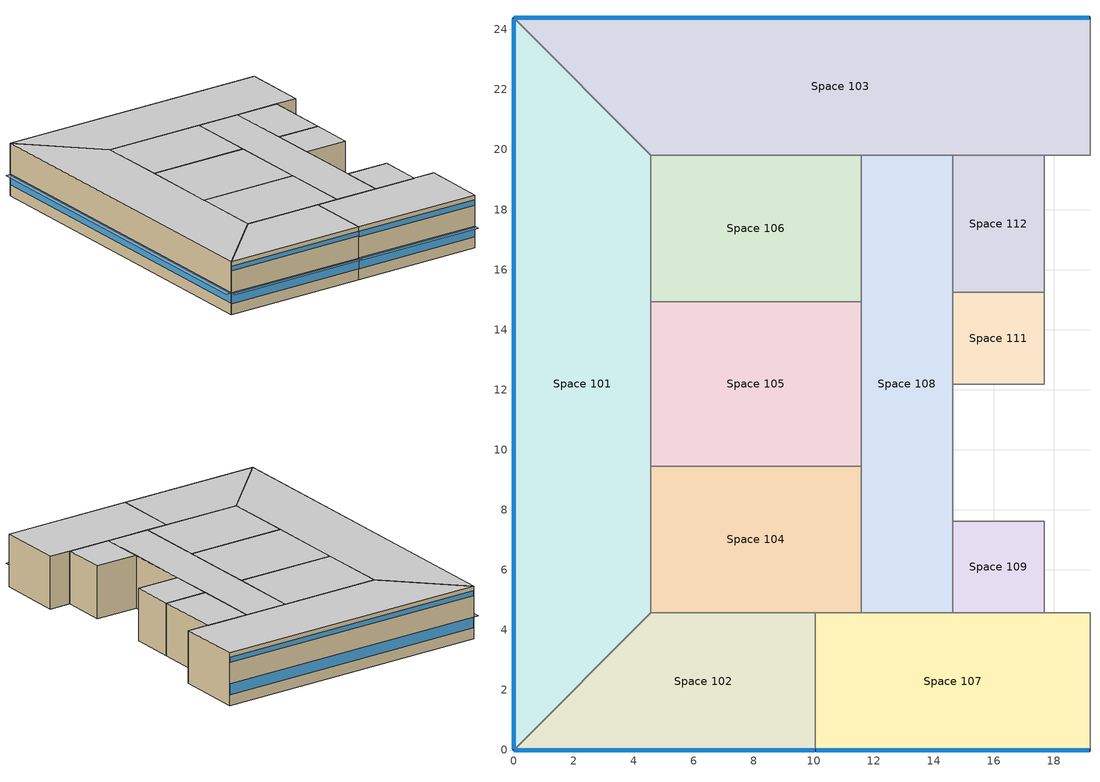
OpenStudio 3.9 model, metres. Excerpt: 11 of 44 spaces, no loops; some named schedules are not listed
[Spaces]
Space 112
 floor ground: 17.68,19.81 17.68,15.24 14.63,15.24 14.63,19.81 z0
 wall to Space 108 (Typical Interior Wall): 14.63,19.81 14.63,15.24 z0:3.66
 wall to Space 103 (Typical Interior Wall): 17.68,19.81 14.63,19.81 z0:3.66
 wall to Space 115 (Typical Interior Wall): 17.68,15.24 17.68,19.81 z0:3.66
 wall to Space 111 (Typical Interior Wall): 14.63,15.24 17.68,15.24 z0:3.66
 ceiling to Space 212: 14.63,19.81 14.63,15.24 17.68,15.24 17.68,19.81 z3.66
Space 111
 floor ground: 17.68,15.24 17.68,12.19 14.63,12.19 14.63,15.24 z0
 wall to Space 114 (Typical Interior Wall): 17.68,12.19 17.68,15.24 z0:3.66
 wall to Space 110 (Typical Interior Wall): 14.63,12.19 17.68,12.19 z0:3.66
 wall to Space 108 (Typical Interior Wall): 14.63,15.24 14.63,12.19 z0:3.66
 ceiling to Space 211: 14.63,15.24 14.63,12.19 17.68,12.19 17.68,15.24 z3.66
Space 106
 floor ground: 11.58,19.81 11.58,14.94 4.57,14.94 4.57,19.81 z0
 wall to Space 108 (Typical Interior Wall): 11.58,14.94 11.58,19.81 z0:3.66
 wall to Space 105 (Typical Interior Wall): 4.57,14.94 11.58,14.94 z0:3.66
 wall to Space 101 (Typical Interior Wall): 4.57,19.81 4.57,14.94 z0:3.66
 wall to Space 103 (Typical Interior Wall): 11.58,19.81 4.57,19.81 z0:3.66
 ceiling to Space 205: 4.57,19.81 4.57,14.94 11.58,14.94 11.58,19.81 z3.66
Space 108
 floor ground: 11.58,4.57 11.58,19.81 14.63,19.81 14.63,4.57 z0
 wall to Space 109 (Typical Interior Wall): 14.63,4.57 14.63,7.62 z0:3.66
 wall to Space 110 (Typical Interior Wall): 14.63,7.62 14.63,12.19 z0:3.66
 wall to Space 107 (Typical Interior Wall): 11.58,4.57 14.63,4.57 z0:3.66
 wall to Space 104 (Typical Interior Wall): 11.58,9.45 11.58,4.57 z0:3.66
 wall to Space 105 (Typical Interior Wall): 11.58,14.94 11.58,9.45 z0:3.66
 wall to Space 103 (Typical Interior Wall): 14.63,19.81 11.58,19.81 z0:3.66
 ceiling to Space 208: 11.58,19.81 11.58,4.57 14.63,4.57 14.63,19.81 z3.66
Space 105
 floor ground: 11.58,14.94 11.58,9.45 4.57,9.45 4.57,14.94 z0
 wall to Space 104 (Typical Interior Wall): 4.57,9.45 11.58,9.45 z0:3.66
 wall to Space 101 (Typical Interior Wall): 4.57,14.94 4.57,9.45 z0:3.66
 ceiling to Space 204: 4.57,14.94 4.57,9.45 11.58,9.45 11.58,14.94 z3.66
Space 109
 floor ground: 17.68,7.62 17.68,4.57 14.63,4.57 14.63,7.62 z0
 wall to Space 110 (Typical Interior Wall): 17.68,7.62 14.63,7.62 z0:3.66
 wall to Space 107 (Typical Interior Wall): 14.63,4.57 17.68,4.57 z0:3.66
 wall to Space 113 (Typical Interior Wall): 17.68,4.57 17.68,7.62 z0:3.66
 ceiling to Space 209: 14.63,7.62 14.63,4.57 17.68,4.57 17.68,7.62 z3.66
Space 107
 floor ground: 10.06,0 10.06,4.57 19.2,4.57 19.2,0 z0
 wall outside: 10.06,0 19.2,0 z0:3.66
 wall to Space 102 (Typical Interior Wall): 10.06,4.57 10.06,0 z0:3.66
 wall to Space 104 (Typical Interior Wall): 11.58,4.57 10.06,4.57 z0:3.66
 wall to Space 113 (Typical Interior Wall): 19.2,4.57 17.68,4.57 z0:3.66
 wall to Space 116: 19.2,0 19.2,4.57 z0:3.66
 window (AEDG-SmMdOff View Glazing South): 10.08,0 19.18,0 z0.76:1.5
 window (AEDG-SmMdOff Daylight Glazing South): 10.08,0 19.18,0 z2.97:3.35
 ceiling to Space 207: 10.06,4.57 10.06,0 19.2,0 19.2,4.57 z3.66
Space 101
 floor ground: 0,0 0,24.38 4.57,19.81 4.57,4.57 z0
 wall outside: 0,24.38 0,0 z0:3.66
 wall to Space 104 (Typical Interior Wall): 4.57,4.57 4.57,9.45 z0:3.66
 wall to Space 102 (Typical Interior Wall): 0,0 4.57,4.57 z0:3.66
 wall to Space 103 (Typical Interior Wall): 4.57,19.81 0,24.38 z0:3.66
 window (AEDG-SmMdOff View Glazing EastWest): 0,24.36 0,0.03 z0.76:1.5
 ceiling to Space 201: 0,24.38 0,0 4.57,4.57 4.57,19.81 z3.66
Space 102
 floor ground: 0,0 4.57,4.57 10.06,4.57 10.06,0 z0
 wall outside: 0,0 10.06,0 z0:3.66
 wall to Space 104 (Typical Interior Wall): 10.06,4.57 4.57,4.57 z0:3.66
 window (AEDG-SmMdOff View Glazing South): 0.03,0 10.03,0 z0.76:1.5
 window (AEDG-SmMdOff Daylight Glazing South): 0.03,0 10.03,0 z3.05:3.35
 ceiling to Space 202: 10.06,0 10.06,4.57 4.57,4.57 0,0 z3.66
Space 104
 floor ground: 4.57,4.57 4.57,9.45 11.58,9.45 11.58,4.57 z0
 ceiling to Space 203: 4.57,9.45 4.57,4.57 11.58,4.57 11.58,9.45 z3.66
Space 103
 floor ground: 4.57,19.81 0,24.38 19.2,24.38 19.2,19.81 z0
 wall outside: 19.2,24.38 0,24.38 z0:3.66
 wall to Space 118 (Typical Interior Wall): 19.2,19.81 19.2,24.38 z0:3.66
 wall to Space 115 (Typical Interior Wall): 17.68,19.81 19.2,19.81 z0:3.66
 window (AEDG-SmMdOff View Glazing North): 19.18,24.38 0.03,24.38 z0.76:1.5
 window (AEDG-SmMdOff Daylight Glazing North): 19.18,24.38 0.03,24.38 z3.01:3.35
 ceiling to Space 206: 19.2,19.81 19.2,24.38 0,24.38 4.57,19.81 z3.66
shading: 0,24.36 -0.37,24.36 -0.37,0.03 0,0.03 z1.5; 0.03,0 0.03,-0.37 10.03,-0.37 10.03,0 z1.5; 10.08,0 10.08,-0.37 19.18,-0.37 19.18,0 z1.5
[Building]
Building 1: Space Type=Building Default Space Type; Default Construction Set=90.1-2004 - Office - ASHRAE 169-2006-5B; Standards Building Type=Office
[Site]
Baltimore Blt Washngtn IntL: Latitude {deg}=39.17; Longitude {deg}=-76.68; Time Zone {hr}=-5; Elevation {m}=45
[ClimateZones]
Climate Zone Institution Name 1=ASHRAE; Climate Zone Document Name 1=ANSI/ASHRAE Standard 169; Climate Zone Document Year 1=2006; Climate Zone Value 1=3A; Climate Zone Institution Name 2=CEC; Climate Zone Document Name 2=California Climate Zone Descriptions; Climate Zone Document Year 2=1995
[Site:WaterMainsTemperature]
Calculation Method=Correlation; Annual Average Outdoor Air Temperature {C}=9.95; Maximum Difference In Monthly Average Outdoor Air Temperatures {deltaC}=23.7
[SizingPeriod:DesignDay] Barometric Pressure {Pa}=100786; Rain Indicator=No; Snow Indicator=No; Day of Month=21; Daylight Saving Time Indicator=No; Dry-Bulb Temperature Range Modifier Type=DefaultMultipliers
Name | Maximum Dry-Bulb Temperature {C} | Daily Dry-Bulb Temperature Range {deltaC} | Wind Speed {m/s} | Wind Direction {deg} | Sky Clearness | Month | Day Type | Humidity Condition Type | Wetbulb or DewPoint at Maximum Dry-Bulb {C} | Solar Model Indicator | ASHRAE Clear Sky Optical Depth for Beam Irradiance | ASHRAE Clear Sky Optical Depth for Diffuse Irradiance
Baltimore Blt Washngtn IntL Ann Htg 99.6% Condns DB | -10.6 | 0 | 3.9 | 290 | 0 | 1 | WinterDesignDay | Wetbulb | -10.6 | ASHRAEClearSky
Baltimore Blt Washngtn IntL Ann Hum_n 99.6% Condns DP=>MCDB | -7.9 | 0 | 3.9 | 290 | 0 | 1 | WinterDesignDay | Dewpoint | -19.6 | ASHRAEClearSky
Baltimore Blt Washngtn IntL Ann Htg Wind 99.6% Condns WS=>MCDB | -0.2 | 0 | 11.7 | 290 | 0 | 1 | WinterDesignDay | Wetbulb | -0.2 | ASHRAEClearSky
Baltimore Blt Washngtn IntL Ann Clg .4% Condns DB=>MWB | 34.4 | 10.4 | 4.6 | 280 |  | 7 | SummerDesignDay | Wetbulb | 23.9 | ASHRAETau | 0.552 | 1.769
[Material:NoMass] Roughness=Smooth; Thermal Absorptance=0.9; Solar Absorptance=0.7
Name | Thermal Resistance {m2-K/W} | Visible Absorptance
Typical Insulation R-8.93 67 | 1.57183 | 0.7
Typical Carpet Pad; CP02 CARPET PAD 2 | 0.21648 | 0.8
Typical Insulation R-0.58 181 | 0.101875 | 0.7
Typical Insulation R-0.54 1 | 0.0945033 | 0.7
[WindowMaterial:Glazing] Optical Data Type=SpectralAverage; Infrared Transmittance at Normal Incidence=0; Front Side Infrared Hemispherical Emissivity=0.84; Back Side Infrared Hemispherical Emissivity=0.84; Conductivity {W/m-K}=0.9; Dirt Correction Factor for Solar and Visible Transmittance=1; Solar Diffusing=No
Name | Thickness {m} | Solar Transmittance at Normal Incidence | Front Side Solar Reflectance at Normal Incidence | Back Side Solar Reflectance at Normal Incidence | Visible Transmittance at Normal Incidence | Front Side Visible Reflectance at Normal Incidence | Back Side Visible Reflectance at Normal Incidence
BLUE 6MM | 0.006 | 0.48 | 0.05 | 0.05 | 0.57 | 0.06 | 0.06
CLEAR 6MM | 0.006 | 0.775 | 0.071 | 0.071 | 0.881 | 0.08 | 0.08
Clear 3mm 1 | 0.003 | 0.837 | 0.075 | 0.075 | 0.898 | 0.081 | 0.081
[WindowMaterial:Blind] Slat Width {m}=0.025; Slat Separation {m}=0.01875; Front Side Slat Beam Solar Reflectance=0.5; Back Side Slat Beam Solar Reflectance=0.5; Front Side Slat Diffuse Solar Reflectance=0.5; Back Side Slat Diffuse Solar Reflectance=0.5; Slat Beam Visible Transmittance=0
Window Material Blind 1; Window Material Blind 2
[WindowMaterial:SimpleGlazingSystem]
Name | U-Factor {W/m2-K} | Solar Heat Gain Coefficient | Visible Transmittance
U 1.17 SHGC 0.49 Simple Glazing U-1.17 SHGC 0.0 51 | 6.64357 | 0.49 | 0.38
AEDG-SmMdOff View Glazing North-mat; AEDG-SmMdOff View Glazing South-mat; AEDG-SmMdOff View Glazing EastWest-mat | 2.21452 | 0.38 | 0.3
AEDG-SmMdOff Daylight Glazing South-mat; AEDG-SmMdOff Daylight Glazing North-mat | 5.50792 | 0.58 | 0.7
[DefaultSurfaceConstructions]
Name | Floor Construction | Wall Construction | Roof Ceiling Construction
Default Surface Constructions 718 | Typical Insulated Exterior Mass Floor R-11.49 67 | Concrete 8in HW Exterior Wall -R23 | Concrete Roof -R40
Default Surface Constructions 719 | Typical Interior Floor | Sound Proof Wall | Typical Interior Ceiling
Default Surface Constructions 720 | Typical Insulated Carpeted 6in Slab Floor | Typical Insulated Basement Mass Wall
[DefaultSubSurfaceConstructions]
Name | Fixed Window Construction | Operable Window Construction | Door Construction | Glass Door Construction | Overhead Door Construction | Skylight Construction | Tubular Daylight Dome Construction | Tubular Daylight Diffuser Construction
Default Sub Surface Constructions 479 | U 0.57 SHGC 0.49 Dbl Blue 6mm/6mm Air | U 0.57 SHGC 0.49 Dbl Blue 6mm/6mm Air | Typical Insulated Metal Door R-1.43 181 | U 0.57 SHGC 0.49 Dbl Blue 6mm/6mm Air | Typical Overhead Door | U 1.17 SHGC 0.49 Simple Glazing Skylight U-1.17 SHGC 0.0 51 | Typical Interior Window | Typical Interior Window
Default Sub Surface Constructions 480 | Typical Interior Window | Typical Interior Window | Typical Interior Door
[DefaultConstructionSet]
90.1-2004 - Office - ASHRAE 169-2006-5B: Default Exterior Surface Constructions=Default Surface Constructions 718; Default Interior Surface Constructions=Default Surface Constructions 719; Default Ground Contact Surface Constructions=Default Surface Constructions 720; Default Exterior SubSurface Constructions=Default Sub Surface Constructions 479; Default Interior SubSurface Constructions=Default Sub Surface Constructions 480; Interior Partition Construction=Typical Interior Partition
[Construction]
Typical Interior Partition; Typical Interior Door: G05 25mm wood
Typical Insulated Exterior Mass Floor R-11.49 67: Typical Insulation R-8.93 67, 4 in. Normalweight Concrete Floor, Typical Carpet Pad
Typical Interior Floor: 100mm Normalweight concrete floor, CP02 CARPET PAD 2
Typical Interior Wall: G01 13mm gypsum board - adj, G01 13mm gypsum board - adj
Typical Interior Ceiling: CP02 CARPET PAD 2, 100mm Normalweight concrete floor
Typical Insulated Carpeted 6in Slab Floor: 6 in. Normalweight Concrete Floor, Typical Carpet Pad
Typical Insulated Basement Mass Wall: 8 in. Concrete Block Basement Wall
U 0.57 SHGC 0.49 Dbl Blue 6mm/6mm Air: BLUE 6MM, AIR 6MM, CLEAR 6MM
Typical Insulated Metal Door R-1.43 181: F08 Metal surface, Typical Insulation R-0.58 181
Typical Overhead Door: Typical Insulation R-0.54 1
U 1.17 SHGC 0.49 Simple Glazing Skylight U-1.17 SHGC 0.0 51: U 1.17 SHGC 0.49 Simple Glazing U-1.17 SHGC 0.0 51
Typical Interior Window: Clear 3mm 1
AEDG-SmMdOff View Glazing North: AEDG-SmMdOff View Glazing North-mat
AEDG-SmMdOff View Glazing South: AEDG-SmMdOff View Glazing South-mat
AEDG-SmMdOff View Glazing EastWest: AEDG-SmMdOff View Glazing EastWest-mat
AEDG-SmMdOff Daylight Glazing South: AEDG-SmMdOff Daylight Glazing South-mat
AEDG-SmMdOff Daylight Glazing North: AEDG-SmMdOff Daylight Glazing North-mat
Sound Proof Wall: 5/8 in. Gypsum Board - adj, 5/8 in. Gypsum Board - adj, Mineral Wool acoustic, 5/8 in. Gypsum Board - adj
Concrete Roof -R40: Roof Membrane, Polyiso 7in, 8IN CONCRETE HW RefBldg, Metal Roof Surface - adj
Concrete 8in HW Exterior Wall -R23: 25mm Stucco, Polyiso, 8IN CONCRETE HW RefBldg, 5/8 in. Gypsum Board - adj
[Material]
Name | Roughness | Thickness {m} | Conductivity {W/m-K} | Density {kg/m3} | Specific Heat {J/kg-K} | Thermal Absorptance | Solar Absorptance | Visible Absorptance
G05 25mm wood | MediumSmooth | 0.0254 | 0.15 | 608 | 1630 | 0.9 | 0.5 | 0.5
4 in. Normalweight Concrete Floor | MediumRough | 0.1016 | 2.31 | 2322 | 832 | 0.9 | 0.7 | 0.7
8IN CONCRETE HW RefBldg | Rough | 0.2032 | 1.311 | 2240 | 836.8 | 0.9 | 0.7 | 0.7
Roof Membrane | VeryRough | 0.0095 | 0.16 | 1121.29 | 1460 | 0.9 | 0.7 | 0.7
Metal Roof Surface - adj | Smooth | 0.0008 | 45.28 | 7824 | 500 | 0.9 | 0.7 | 0.2
100mm Normalweight concrete floor | MediumRough | 0.1016 | 2.31045 | 2322 | 832.557 |  | 0 | 0
G01 13mm gypsum board - adj | Smooth | 0.0127 | 0.160031 | 800.001 | 1090.73 | 0.9 | 0.7 | 0.3
6 in. Normalweight Concrete Floor | MediumRough | 0.1524 | 2.31 | 2322 | 832 | 0.9 | 0.7 | 0.7
8 in. Concrete Block Basement Wall | MediumRough | 0.2032 | 1.326 | 1842 | 912 | 0.9 | 0.7 | 0.7
F08 Metal surface | Smooth | 0.0008 | 45.28 | 7824 | 500 | 0.9 | 0.7 | 0.7
25mm Stucco | Smooth | 0.0254 | 0.72 | 1856 | 840 | 0.9 | 0.7 | 0.7
5/8 in. Gypsum Board - adj | MediumSmooth | 0.0159 | 0.16 | 800 | 1090 | 0.9 | 0.7 | 0.3
Polyiso | MediumRough | 0.09906 | 0.026 | 32 | 1400 | 0.9 | 0.7 | 0.7
Polyiso 7in | MediumRough | 0.1778 | 0.026 | 32 | 1400 | 0.9 | 0.7 | 0.7
Mineral Wool acoustic | MediumRough | 0.09 | 0.04 | 96 | 800.001 | 0.9 | 0.7 | 0.7
[WindowMaterial:Gas]
AIR 6MM: Gas Type=Air; Thickness {m}=0.0063
[DesignSpecification:OutdoorAir] Outdoor Air Method=Sum
Name | Outdoor Air Flow per Person {m3/s-person} | Outdoor Air Flow per Floor Area {m3/s-m2}
Conference Outdoor Air 1; Lobby Outdoor Air 1; Open Office Outdoor Air 1; Private Office Outdoor Air 1 | 0.00235974 | 0.0003048
Corridor Outdoor Air 1 | 0 | 0.0003048
Lounge Outdoor Air 1 | 0.00235974 | 0.0006096
[ThermostatSetpoint:DualSetpoint] Heating Setpoint Temperature Schedule=General Heating Setpt; Cooling Setpoint Temperature Schedule=General Cooling Setpt
Thermostat Setpoint Dual Setpoint 42; Thermostat Setpoint Dual Setpoint 43; Thermostat Setpoint Dual Setpoint 44; Thermostat Setpoint Dual Setpoint 47; Thermostat Setpoint Dual Setpoint 49; Thermostat Setpoint Dual Setpoint 50; Thermostat Setpoint Dual Setpoint 51; Thermostat Setpoint Dual Setpoint 52; Thermostat Setpoint Dual Setpoint 53; Thermostat Setpoint Dual Setpoint 58; Thermostat Setpoint Dual Setpoint 60
[ShadingControl] Shading Type=InteriorBlind; Multiple Surface Control Type=Sequential
Name | Shading Device Material | Sub Surface Name 1 | Sub Surface Name 2 | Sub Surface Name 3
Shading Control 1 | Window Material Blind 1
Shading Control 2 | Window Material Blind 2 | Sub Surface 1 | Sub Surface 2 | Sub Surface 16
[DefaultScheduleSet] People Activity Level Schedule=General Activity
Name | Hours of Operation Schedule | Number of People Schedule | Lighting Schedule | Electric Equipment Schedule | Infiltration Schedule
General Schedule Set | General HVAC Availability | General Occupancy | General Lighting | General Equipment | General Infiltration
24hr Schedule Set | 24 Hr Service HVAC Availability | 24 Hr Service People | 24 Hr Service Lighting | 24 Hr Service Equipment | 24 Hr Service Infiltration
High Occupancy | General HVAC Availability | High Density Occupancy | General Lighting | General Equipment | General Infiltration
[SpaceType]
Name | Default Schedule Set | Design Specification Outdoor Air Object | Standards Template | Standards Building Type | Standards Space Type
Conference | High Occupancy | Conference Outdoor Air 1 | 90.1-2004 | Office | Conference
Corridor | General Schedule Set | Corridor Outdoor Air 1 | 90.1-2004 | Office | Corridor
Data | 24hr Schedule Set |  | 90.1-2004 | Office | IT_Room
Elevator | 24hr Schedule Set |  | 90.1-2004 | Office
Lobby | General Schedule Set | Lobby Outdoor Air 1 | 90.1-2004 | Office | Lobby
Lounge | High Occupancy | Lounge Outdoor Air 1 | 90.1-2004 | Office | BreakRoom
Open Office | General Schedule Set | Open Office Outdoor Air 1 | 90.1-2004 | Office | OpenOffice
Private Office | General Schedule Set | Private Office Outdoor Air 1 | 90.1-2004 | Office | ClosedOffice
Building Default Space Type
[People:Definition] Number of People Calculation Method=Area/Person; Fraction Radiant=0.3
Name | Space Floor Area per Person {m2/person}
Conference People Definition; Lounge People Definition | 1.85806
Corridor People Definition; Data People Definition; Elevator People Definition | 92.90304
Lobby People Definition | 9.290304
Open Office People Definition; Private Office People Definition | 13.9355
[People] Multiplier=1
Name | People Definition | Space or SpaceType
Conference People | Conference People Definition | Conference
Corridor People | Corridor People Definition | Corridor
Data People | Data People Definition | Data
Elevator People | Elevator People Definition | Elevator
Lobby People | Lobby People Definition | Lobby
Lounge People | Lounge People Definition | Lounge
Open Office People | Open Office People Definition | Open Office
Private Office People | Private Office People Definition | Private Office
[Lights:Definition] Design Level Calculation Method=Watts/Area
Name | Watts per Space Floor Area {W/m2}
AEDG SmMdOff - Conference lights | 8.28821
AEDG SmMdOff - Corridor lights | 5.38196
AEDG SmMdOff - IT_Room lights | 6.8889
Elevator Lights Definition | 4.9514
AEDG SmMdOff - Lobby lights | 11.7327
AEDG SmMdOff - BreakRoom lights | 7.85765
AEDG SmMdOff - OpenOffice lights | 7.31946
AEDG SmMdOff - ClosedOffice lights | 9.52606
[Lights] Fraction Replaceable=1; Multiplier=1
Name | Lights Definition | Space or SpaceType | Schedule
Conference Lights | AEDG SmMdOff - Conference lights | Conference | General Lighting - Controls Reduction
Corridor Lights | AEDG SmMdOff - Corridor lights | Corridor
Data Lights | AEDG SmMdOff - IT_Room lights | Data | 24 Hr Service Lighting - Controls Reduction
Elevator Lights | Elevator Lights Definition | Elevator
Lobby Lights | AEDG SmMdOff - Lobby lights | Lobby
Lounge Lights | AEDG SmMdOff - BreakRoom lights | Lounge
Open Office Lights | AEDG SmMdOff - OpenOffice lights | Open Office | General Lighting - Controls Reduction
Private Office Lights | AEDG SmMdOff - ClosedOffice lights | Private Office | General Lighting - Controls Reduction
[ElectricEquipment:Definition]
Name | Design Level Calculation Method | Watts per Space Floor Area {W/m2} | Design Level {W} | Fraction Radiant
AEDG SmMdOff - Conference electric equipment | Watts/Area | 3.98265
AEDG SmMdOff - Corridor electric equipment | Watts/Area | 1.72223
AEDG SmMdOff - IT_Room electric equipment | Watts/Area | 16.7917
AEDG SmMdOff - Lobby electric equipment | Watts/Area | 0.753474
AEDG SmMdOff - BreakRoom electric equipment | Watts/Area | 48.007
AEDG SmMdOff - OpenOffice electric equipment | Watts/Area | 7.64238
AEDG SmMdOff - ClosedOffice electric equipment | Watts/Area | 6.8889
Elevator Electric Equipment Definition | Watts/Area | 7.26564
14610W elevator with motor efficency of 0.91 | EquipmentLevel |  | 16055 | 0.5
[ElectricEquipment]
Name | Electric Equipment Definition | Space or SpaceType | Schedule | Multiplier
Conference Electric Equipment | AEDG SmMdOff - Conference electric equipment | Conference | General Equipment - Controls Reduction | 1
Corridor Electric Equipment | AEDG SmMdOff - Corridor electric equipment | Corridor | General Equipment - Controls Reduction | 1
Data Electric Equipment | AEDG SmMdOff - IT_Room electric equipment | Data | 24 Hr Service Equipment - Controls Reduction | 1
Lobby Electric Equipment | AEDG SmMdOff - Lobby electric equipment | Lobby | General Equipment - Controls Reduction | 1
Lounge Electric Equipment | AEDG SmMdOff - BreakRoom electric equipment | Lounge | General Equipment - Controls Reduction | 1
Open Office Electric Equipment | AEDG SmMdOff - OpenOffice electric equipment | Open Office | General Equipment - Controls Reduction | 1
Private Office Electric Equipment | AEDG SmMdOff - ClosedOffice electric equipment | Private Office | General Equipment - Controls Reduction | 1
Electric Equipment 1 | Elevator Electric Equipment Definition | Elevator | 24 Hr Service Equipment - Controls Reduction
Electric Equipment 3 | 14610W elevator with motor efficency of 0.91 | Space 109 | Elevator_Sch | 1
[AvailabilityManager:NightCycle] Applicability Schedule=Always On Discrete; Control Type=CycleOnAny; Thermostat Tolerance {deltaC}=1; Cycling Run Time {s}=3600
Availability Manager Night Cycle 1; Availability Manager Night Cycle 2; Availability Manager Night Cycle 3; Availability Manager Night Cycle 4; Availability Manager Night Cycle 5; Availability Manager Night Cycle 6; Availability Manager Night Cycle 7; Availability Manager Night Cycle 8; Availability Manager Night Cycle 9; Availability Manager Night Cycle 10; Availability Manager Night Cycle 11; Availability Manager Night Cycle 12; Availability Manager Night Cycle 13
[Space] Building Story=Story 1
Name | Space Type | Thermal Zone
Space 112 | Lounge | Zone - Space 112
Space 108 | Corridor | Zone - Space 108
Space 109 | Elevator | Zone - Space 109
Space 107 | Lobby | Zone - Space 107
Space 102 | Conference | Zone - Space 102
Space 104 | Open Office | Zone - Space 104
Space 111 | Data | Zone - Space 111
Space 101 | Open Office | Zone - Space 101
Space 103 | Private Office | Zone - Space 103
Space 105 | Open Office | Zone - Space 105
Space 106 | Private Office | Zone - Space 106
[BuildingStory]
Story 1: Nominal Z Coordinate {m}=0; Nominal Floor to Floor Height {m}=3.6576; Nominal Floor to Ceiling Height {m}=3.6576
[ThermalZone] Use Ideal Air Loads=No
Name | Thermostat | Primary Daylighting Control | Fraction of Zone Controlled by Primary Daylighting Control
Zone - Space 101 | Thermostat Setpoint Dual Setpoint 43
Zone - Space 102 | Thermostat Setpoint Dual Setpoint 47 | Space 102 sensor | 1
Zone - Space 103 | Thermostat Setpoint Dual Setpoint 49 | Space 103 sensor | 0.908108
Zone - Space 104 | Thermostat Setpoint Dual Setpoint 50
Zone - Space 105 | Thermostat Setpoint Dual Setpoint 52
Zone - Space 106 | Thermostat Setpoint Dual Setpoint 44
Zone - Space 107 | Thermostat Setpoint Dual Setpoint 51 | Space 107 sensor | 0.8
Zone - Space 108 | Thermostat Setpoint Dual Setpoint 42
Zone - Space 109 | Thermostat Setpoint Dual Setpoint 53
Zone - Space 111 | Thermostat Setpoint Dual Setpoint 58
Zone - Space 112 | Thermostat Setpoint Dual Setpoint 60
[SpaceInfiltration:DesignFlowRate] Design Flow Rate Calculation Method=Flow/ExteriorArea; Flow per Exterior Surface Area {m3/s-m2}=0.000127
Name | Space or SpaceType
Space Infiltration Design Flow Rate 3 | Conference
Space Infiltration Design Flow Rate 4 | Lounge
Space Infiltration Design Flow Rate 5 | Lobby
Space Infiltration Design Flow Rate 6 | Corridor
Space Infiltration Design Flow Rate 7 | Data
Space Infiltration Design Flow Rate 8 | Elevator
Space Infiltration Design Flow Rate 9 | Open Office
Space Infiltration Design Flow Rate 10 | Private Office
[DaylightingDevice:Shelf]
Name | Window | Inside Shelf
Daylighting Device Shelf 1 | Sub Surface 4 | Interior Partition Surface 1
Daylighting Device Shelf 2 | Sub Surface 10 | Interior Partition Surface 2
[Daylighting:Control] Position Z-Coordinate {m}=0.9144; Illuminance Setpoint {lux}=499.984
Name | Space | Position X-Coordinate {m} | Position Y-Coordinate {m} | Phi Rotation Around Z-Axis {deg}
Space 102 sensor | Space 102 | 5.0292 | 2.92331 | 180
Space 103 sensor | Space 103 | 9.6012 | 20.9659 | 0
Space 107 sensor | Space 107 | 14.6304 | 3.6576 | 180
[Exterior:Lights:Definition]
Name | Design Level {W}
Exterior Lights - Facade Definition | 250
Exterior Lights - Parking Definition | 1800
Exterior Lights - Walkway Definition | 1600
[Exterior:Lights] Control Option=AstronomicalClock
Name | Exterior Lights Definition | Schedule
250.0 w Exterior Light | Exterior Lights - Facade Definition | Exterior Lights - Facade
1800.0 w Exterior Light | Exterior Lights - Parking Definition | Exterior Lights - Parking
1600.0 w Exterior Light | Exterior Lights - Walkway Definition | Exterior Lights - Walkway
